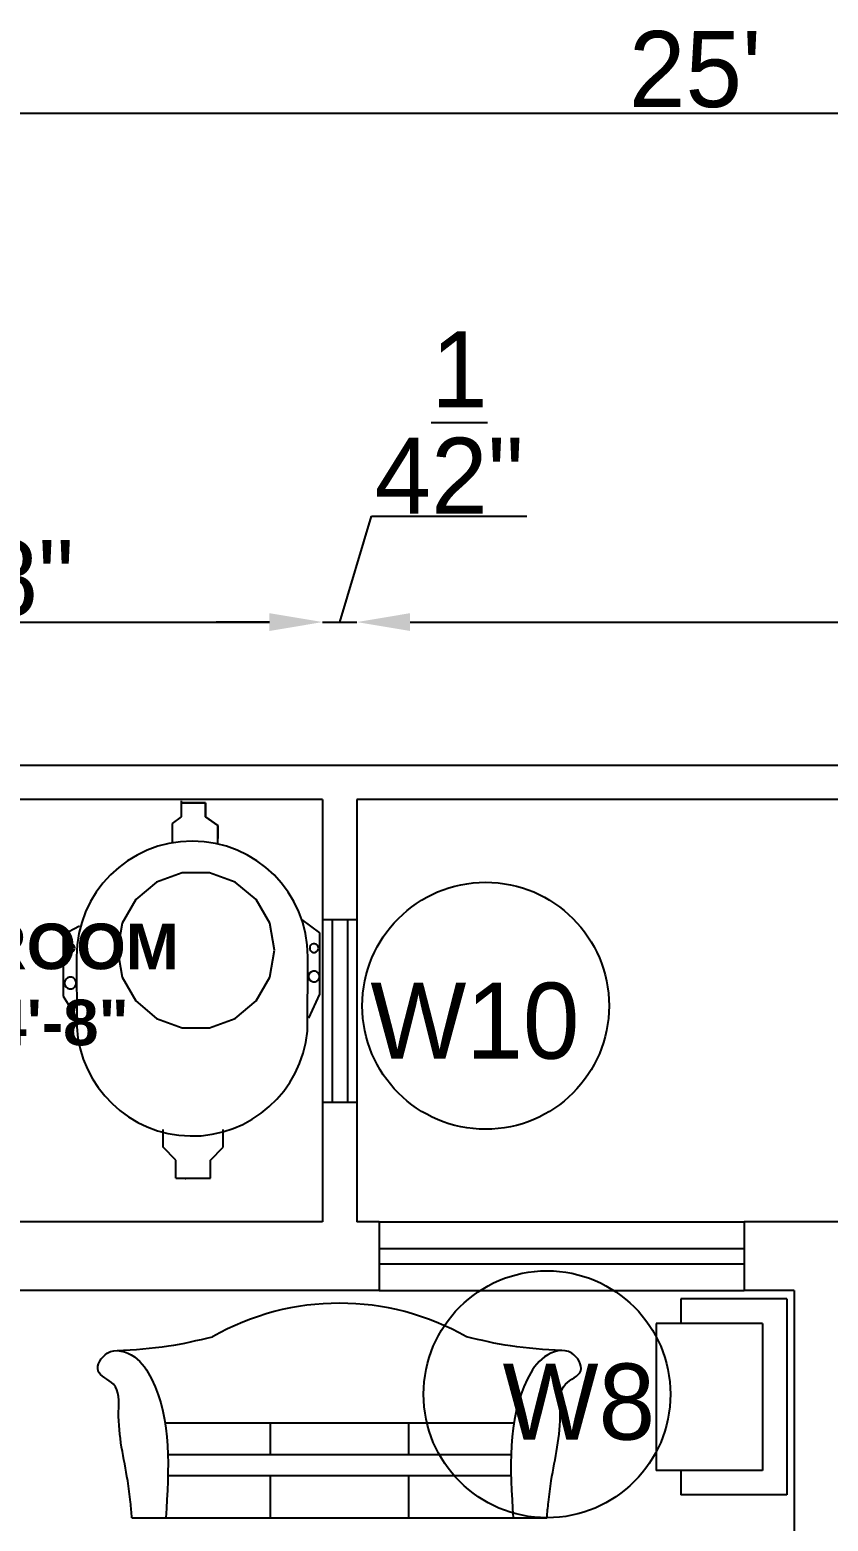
# Model space of a CAD drawing. Header units: millimetres. Extents: x -1636 to 265439, y -57189 to 32701.
# Drawn here: x 439.9 to 545, y 503.1 to 699.1 of the extents above; entities that cross this region are included whole.
import ezdxf

# ---------------------------------------------------------------- set-up
doc = ezdxf.new("R2010")
doc.units = ezdxf.units.MM
for name, color, linetype in [('Dimension', 112, 'Continuous'), ('Interior Fixture', 222, 'Continuous'), ('Interior wall', 7, 'Continuous'), ('Rechrge pit', 7, 'Continuous'), ('scdulue', 114, 'Continuous'), ('Text', 170, 'Continuous'), ('Windows', 242, 'Continuous')]:
    doc.layers.add(name, color=color, linetype=linetype)
doc.dimstyles.new('ISO-25', dxfattribs={"dimtxt": 2.5, "dimasz": 2.5, "dimexe": 1.25, "dimexo": 0.625, "dimtad": 1, "dimdec": 1, "dimlunit": 4, "dimtxsty": 'Standard', "dimcen": 2.5, "dimse1": 1, "dimse2": 1, "dimadec": 0, "dimazin": 0, "dimtfac": 1, "dimtdec": 1, "dimtmove": 0, "dimatfit": 3, "dimfxl": 0, "dimarcsym": 0})

# ---------------------------------------------------------------- blocks, each defined once
blk = doc.blocks.new('A$C3E2F7594')
for p, q in [((319, 450), (1973.7, 450)), ((818.2, 450), (818.2, 300)), ((1474.5, 450), (1474.5, 300)), ((328.4, 300), (1964.3, 300)), ((332.5, 200), (1960.2, 200)), ((818.2, 200), (818.2, 0)), ((1474.5, 200), (1474.5, 0)), ((1474.5, 200), (1474.5, 0)), ((162, 0), (2130.7, 0))]:
    blk.add_line(p, q)
blk.add_arc((1146.4, -200), 1217.2, 60.32398, 119.67602)
for points in [[(92.1, 792.6), (334.7, 814.5), (543.7, 857.6)], [(2200.6, 792.6), (1958, 814.5), (1749, 857.6)], [(162, 0), (155.2, 73.9), (141.7, 175.5), (98.8, 502.8), (73.9, 633.7), (1.7, 696.9), (44.6, 780.4), (173.3, 762.3), (254.6, 658.5), (322.4, 0)], [(2130.7, 0), (2137.5, 73.9), (2151, 175.5), (2193.9, 502.8), (2218.8, 633.7), (2291.1, 696.9), (2248.2, 780.4), (2119.4, 762.3), (2038.1, 658.5), (1970.4, 0)]]:
    blk.add_spline(points, degree=3)
blk = doc.blocks.new('A$C70aa158d')
blk.add_blockref('A$C3E2F7594', (20.2, 0))
blk = doc.blocks.new('A$C6FCA522F')
for p, q in [((0.2347, 0.7498), (0.2347, 0.7222)), ((0.2347, 0.7498), (0.2347, 0.7222)), ((0.2829, 0.7498), (0.2347, 0.7498)), ((0.2347, 0.7498), (0.2829, 0.7498)), ((0.2348, 0.7537), (0.2348, 0.742)), ((0.2829, 0.7498), (0.2424, 0.7498)), ((0.2829, 0.7222), (0.2829, 0.7498)), ((0.2829, 0.7498), (0.2829, 0.7222)), ((0.2347, 0.7222), (0.217, 0.7092)), ((0.2347, 0.7222), (0.217, 0.7092)), ((0.3075, 0.7048), (0.2829, 0.7222)), ((0.2829, 0.7222), (0.3075, 0.7048)), ((0.217, 0.7092), (0.217, 0.671)), ((0.217, 0.7092), (0.217, 0.6788)), ((0.3075, 0.6688), (0.3075, 0.7048)), ((0.3075, 0.7048), (0.3075, 0.6788)), ((0.2369, 0.6111), (0.1859, 0.5925)), ((0.2912, 0.6111), (0.2369, 0.6111)), ((0.3422, 0.5925), (0.2912, 0.6111)), ((0.1859, 0.5925), (0.1443, 0.5576)), ((0.3838, 0.5576), (0.3422, 0.5925)), ((0.1443, 0.5576), (0.1172, 0.5105)), ((0.4109, 0.5105), (0.3838, 0.5576)), ((0.0326, 0.5048), (0, 0.4874)), ((0.1172, 0.5105), (0.1078, 0.4569)), ((0.4203, 0.4569), (0.4109, 0.5105)), ((0.4738, 0.5179), (0.51, 0.4918)), ((0, 0.4874), (0, 0.3656)), ((0.51, 0.4918), (0.51, 0.37)), ((0.0063, 0.4643), (0.0058, 0.4613)), ((0.0058, 0.4613), (0.0063, 0.4584)), ((0.0078, 0.4669), (0.0063, 0.4643)), ((0.0063, 0.4584), (0.0078, 0.4557)), ((0.0101, 0.4689), (0.0078, 0.4669)), ((0.0078, 0.4557), (0.0101, 0.4538)), ((0.013, 0.4699), (0.0101, 0.4689)), ((0.0101, 0.4538), (0.013, 0.4528)), ((0.016, 0.4699), (0.013, 0.4699)), ((0.013, 0.4528), (0.016, 0.4528)), ((0.0188, 0.4689), (0.016, 0.4699)), ((0.016, 0.4528), (0.0188, 0.4538)), ((0.0212, 0.4669), (0.0188, 0.4689)), ((0.0188, 0.4538), (0.0212, 0.4557)), ((0.0227, 0.4643), (0.0212, 0.4669)), ((0.0212, 0.4557), (0.0227, 0.4584)), ((0.0232, 0.4613), (0.0227, 0.4643)), ((0.0227, 0.4584), (0.0232, 0.4613)), ((0.1078, 0.4569), (0.1172, 0.4034)), ((0.4109, 0.4034), (0.4203, 0.4569)), ((0.491, 0.4643), (0.4905, 0.4613)), ((0.4905, 0.4613), (0.491, 0.4584)), ((0.4925, 0.4669), (0.491, 0.4643)), ((0.491, 0.4584), (0.4925, 0.4557)), ((0.4948, 0.4689), (0.4925, 0.4669)), ((0.4925, 0.4557), (0.4948, 0.4538)), ((0.4976, 0.4699), (0.4948, 0.4689)), ((0.4948, 0.4538), (0.4976, 0.4528)), ((0.5007, 0.4699), (0.4976, 0.4699)), ((0.4976, 0.4528), (0.5007, 0.4528)), ((0.5035, 0.4689), (0.5007, 0.4699)), ((0.5007, 0.4528), (0.5035, 0.4538)), ((0.5058, 0.4669), (0.5035, 0.4689)), ((0.5035, 0.4538), (0.5058, 0.4557)), ((0.5073, 0.4643), (0.5058, 0.4669)), ((0.5058, 0.4557), (0.5073, 0.4584)), ((0.5079, 0.4613), (0.5073, 0.4643)), ((0.5073, 0.4584), (0.5079, 0.4613)), ((0.0267, 0.4439), (0.0271, 0.3047)), ((0.4859, 0.2959), (0.4869, 0.4439)), ((0.4973, 0.4155), (0.4937, 0.4142)), ((0.501, 0.4155), (0.4973, 0.4155)), ((0.5046, 0.4142), (0.501, 0.4155)), ((0.0035, 0.3958), (0.0028, 0.3918)), ((0.0028, 0.3918), (0.0035, 0.3878)), ((0.0056, 0.3993), (0.0035, 0.3958)), ((0.0035, 0.3878), (0.0056, 0.3843)), ((0.0087, 0.4019), (0.0056, 0.3993)), ((0.0125, 0.4033), (0.0087, 0.4019)), ((0.0165, 0.4033), (0.0125, 0.4033)), ((0.0203, 0.4019), (0.0165, 0.4033)), ((0.0234, 0.3993), (0.0203, 0.4019)), ((0.0255, 0.3958), (0.0234, 0.3993)), ((0.0234, 0.3843), (0.0255, 0.3878)), ((0.0262, 0.3918), (0.0255, 0.3958)), ((0.0255, 0.3878), (0.0262, 0.3918)), ((0.1172, 0.4034), (0.1443, 0.3563)), ((0.3838, 0.3563), (0.4109, 0.4034)), ((0.489, 0.4085), (0.4883, 0.4048)), ((0.4883, 0.4048), (0.489, 0.4011)), ((0.4909, 0.4118), (0.489, 0.4085)), ((0.489, 0.4011), (0.4909, 0.3978)), ((0.4937, 0.4142), (0.4909, 0.4118)), ((0.4909, 0.3978), (0.4937, 0.3954)), ((0.4937, 0.3954), (0.4973, 0.3941)), ((0.4973, 0.3941), (0.501, 0.3941)), ((0.501, 0.3941), (0.5046, 0.3954)), ((0.5075, 0.4118), (0.5046, 0.4142)), ((0.5046, 0.3954), (0.5075, 0.3978)), ((0.5093, 0.4085), (0.5075, 0.4118)), ((0.5075, 0.3978), (0.5093, 0.4011)), ((0.51, 0.4048), (0.5093, 0.4085)), ((0.5093, 0.4011), (0.51, 0.4048)), ((0, 0.3656), (0.0266, 0.323)), ((0.0056, 0.3843), (0.0087, 0.3817)), ((0.0087, 0.3817), (0.0125, 0.3803)), ((0.0125, 0.3803), (0.0165, 0.3803)), ((0.0165, 0.3803), (0.0203, 0.3817)), ((0.0203, 0.3817), (0.0234, 0.3843)), ((0.1443, 0.3563), (0.1859, 0.3214)), ((0.3422, 0.3214), (0.3838, 0.3563)), ((0.51, 0.37), (0.4883, 0.3222)), ((0.0279, 0.321), (0.0279, 0.3209)), ((0.1859, 0.3214), (0.2369, 0.3028)), ((0.2369, 0.3028), (0.2912, 0.3028)), ((0.2912, 0.3028), (0.3422, 0.3214)), ((0.1989, 0.0656), (0.1989, 0.1004)), ((0.3183, 0.0656), (0.3183, 0.1004)), ((0.2243, 0.0395), (0.1989, 0.0656)), ((0.2932, 0.0395), (0.3183, 0.0656)), ((0.2243, 0.0037), (0.2243, 0.0395)), ((0.2932, 0.0037), (0.2932, 0.0395)), ((0.2243, 0.0037), (0.2932, 0.0037))]:
    blk.add_line(p, q)
for centre, start, end in [((0.2568, 0.4439), 0, 180), ((0.2568, 0.3178), 183.2658, 354.5558)]:
    blk.add_arc(centre, 0.2301, start, end)
blk.add_solid([(0.2442, 0), (0.2403, 0.0035), (0.2451, 0.0045)])
blk = doc.blocks.new('A$C84dbe571')
at = {"color": 7, "xscale": 1000, "yscale": 1000, "zscale": 1000}
blk.add_blockref('A$C6FCA522F', (0, 0), dxfattribs=at)
blk = doc.blocks.new('A$C4FBE58CC')
for p, q in [((-1050, 800), (150, 800)), ((-1050, 800), (-1050, 150)), ((150, 800), (150, 150)), ((-900, 650), (0, 650)), ((-900, 650), (-900, 0)), ((0, 650), (0, 0)), ((-1050, 150), (-900, 150)), ((0, 150), (150, 150)), ((-900, 0), (0, 0))]:
    blk.add_line(p, q)
blk = doc.blocks.new('A$C9b953779')
blk.add_blockref('A$C4FBE58CC', (1050, 0))
blk = doc.blocks.new('*D30')
at = {"layer": 'Defpoints', "color": 0}
for p in [(-860.17, 4151.81), (-952.17, 4128.46), (-860.17, 4128.46)]:
    blk.add_point(p, dxfattribs=at)
at = {"layer": 'Dimension', "color": 0, "lineweight": -2}
blk.add_line((-945.17, 4151.81), (-867.17, 4151.81), dxfattribs=at)
at = {"layer": 'Dimension', "color": 0}
for points in [[(-945.17, 4152.98), (-945.17, 4150.64), (-952.17, 4151.81)], [(-867.17, 4152.98), (-867.17, 4150.64), (-860.17, 4151.81)]]:
    blk.add_solid(points, dxfattribs=at)
at = {"layer": 'Dimension', "color": 0, "insert": (-906.17, 4157.54), "char_height": 10, "attachment_point": 5}
blk.add_mtext('7\'-8"', dxfattribs=at)
blk = doc.blocks.new('*D31')
at = {"layer": 'Defpoints', "color": 0}
for p in [(-855.67, 4151.81), (-860.17, 4128.46), (-855.67, 4128.46)]:
    blk.add_point(p, dxfattribs=at)
at = {"layer": 'Dimension', "color": 0, "lineweight": -2}
for p, q in [((-857.92, 4151.81), (-853.75, 4165.71)), ((-853.75, 4165.71), (-833.32, 4165.71)), ((-867.17, 4151.81), (-874.17, 4151.81)), ((-860.17, 4151.81), (-855.67, 4151.81)), ((-860.17, 4151.81), (-855.67, 4151.81)), ((-848.67, 4151.81), (-841.67, 4151.81))]:
    blk.add_line(p, q, dxfattribs=at)
at = {"layer": 'Dimension', "color": 0}
for points in [[(-867.17, 4152.98), (-867.17, 4150.64), (-860.17, 4151.81)], [(-848.67, 4152.98), (-848.67, 4150.64), (-855.67, 4151.81)]]:
    blk.add_solid(points, dxfattribs=at)
at = {"layer": 'Dimension', "color": 0, "insert": (-843.53, 4178.04), "char_height": 10, "attachment_point": 5}
blk.add_mtext('4{\\H1x;\\S1/2;}"', dxfattribs=at)
blk = doc.blocks.new('*D32')
at = {"layer": 'Defpoints', "color": 0}
for p in [(-670.17, 4151.81), (-855.67, 4128.46), (-670.17, 4128.46)]:
    blk.add_point(p, dxfattribs=at)
at = {"layer": 'Dimension', "color": 0, "lineweight": -2}
blk.add_line((-848.67, 4151.81), (-677.17, 4151.81), dxfattribs=at)
at = {"layer": 'Dimension', "color": 0}
for points in [[(-848.67, 4152.98), (-848.67, 4150.64), (-855.67, 4151.81)], [(-677.17, 4152.98), (-677.17, 4150.64), (-670.17, 4151.81)]]:
    blk.add_solid(points, dxfattribs=at)
at = {"layer": 'Dimension', "color": 0, "insert": (-762.92, 4164.23), "char_height": 10, "attachment_point": 5}
blk.add_mtext('15\'-5{\\H1x;\\S1/2;}"', dxfattribs=at)
blk = doc.blocks.new('*D36')
at = {"layer": 'Defpoints', "color": 0}
for p in [(-661.17, 4218.7), (-961.17, 4132.96), (-661.17, 4132.96)]:
    blk.add_point(p, dxfattribs=at)
at = {"layer": 'Dimension', "color": 0, "lineweight": -2}
blk.add_line((-954.17, 4218.7), (-668.17, 4218.7), dxfattribs=at)
at = {"layer": 'Dimension', "color": 0}
for points in [[(-954.17, 4219.87), (-954.17, 4217.54), (-961.17, 4218.7)], [(-668.17, 4219.87), (-668.17, 4217.54), (-661.17, 4218.7)]]:
    blk.add_solid(points, dxfattribs=at)
at = {"layer": 'Dimension', "color": 0, "insert": (-811.17, 4224.43), "char_height": 10, "attachment_point": 5}
blk.add_mtext("25'", dxfattribs=at)
blk = doc.blocks.new('A$Ca4f4370b')
for p, q in [((619.2, 582.02), (319.2, 582.02)), ((420.2, 577.52), (328.2, 577.52)), ((610.2, 577.52), (424.7, 577.52))]:
    blk.add_line(p, q)
at = {"layer": 'Interior wall'}
for p, q in [((420.2, 577.52), (420.2, 561.77)), ((424.7, 577.52), (424.7, 561.77)), ((420.2, 561.77), (424.7, 561.77)), ((420.2, 537.77), (420.2, 522.02)), ((420.2, 537.77), (424.7, 537.77)), ((424.7, 537.77), (424.7, 522.02)), ((420.2, 522.02), (362.7, 522.02)), ((427.65, 522.02), (424.7, 522.02)), ((427.65, 522.02), (427.65, 513.02)), ((501.67, 522.02), (475.65, 522.02)), ((475.65, 522.02), (475.65, 513.02)), ((427.65, 513.02), (362.7, 513.02)), ((482.2, 513.02), (475.65, 513.02)), ((482.2, 513.02), (482.2, 393.02))]:
    blk.add_line(p, q, dxfattribs=at)
at = {"layer": 'scdulue'}
for centre in [(441.64, 550.43), (449.71, 499.36)]:
    blk.add_circle(centre, 16.23, dxfattribs=at)
at = {"layer": 'Windows'}
for p, q in [((420.2, 561.77), (420.2, 537.77)), ((421.45, 561.77), (421.45, 537.77)), ((423.45, 561.77), (423.45, 537.77)), ((424.7, 561.77), (424.7, 537.77)), ((427.65, 522.02), (475.65, 522.02)), ((427.65, 518.52), (475.65, 518.52)), ((427.65, 516.52), (475.65, 516.52)), ((427.65, 513.02), (475.65, 513.02))]:
    blk.add_line(p, q, dxfattribs=at)
at = {"layer": 'Interior Fixture'}
for name, p, xscale, yscale, zscale in [('A$C84dbe571', (386.07, 527.51), 0.0661208101021658, 0.0661208101021658, 0.0661208101021658), ('A$C70aa158d', (390.07, 483.13), 0.0277261893728724, 0.0277261893728724, 0.0277261893728724)]:
    blk.add_blockref(name, p, dxfattribs=dict(at, xscale=xscale, yscale=yscale, zscale=zscale))
at = {"layer": 'Interior Fixture', "xscale": 0.0214831164562149, "yscale": 0.0214831164562149, "zscale": 0.0214831164562149, "rotation": 270}
blk.add_blockref('A$C9b953779', (464.08, 511.91), dxfattribs=at)
at = {"layer": 'scdulue', "char_height": 10, "attachment_point": 1}
for s, insert in [('W10', (426.48, 553.47)), ('W8', (443.87, 503.4))]:
    blk.add_mtext_dynamic_manual_height_columns(s, width=19.8165, gutter_width=12.5, heights=[0], dxfattribs=dict(at, insert=insert))
at = {"layer": 'Text', "insert": (374.29, 553.19), "char_height": 6, "width": 62.0879, "attachment_point": 5}
blk.add_mtext('{\\fArial|b1|i0|c0|p34;WASH ROOM\\P7\'-8"x4\'-8"}', dxfattribs=at)
at = {"layer": 'Dimension'}
dim = blk.add_linear_dim(base=(619.2, 667.76), p1=(319.2, 582.02), p2=(619.2, 582.02), dimstyle='ISO-25', dxfattribs=at)
dim.commit()
dim.dimension.update_dxf_attribs({"geometry": '*D36', "text_midpoint": (469.2, 673.49), "insert": (1280.37, -3550.95)})
for base, p1, p2, picture, middle in [((424.7, 600.87), (420.2, 577.52), (424.7, 577.52), '*D31', (427.24, 627.09)), ((610.2, 600.87), (424.7, 577.52), (610.2, 577.52), '*D32', (517.45, 613.28)), ((420.2, 600.87), (328.2, 577.52), (420.2, 577.52), '*D30', (374.2, 606.6))]:
    dim = blk.add_linear_dim(base=base, p1=p1, p2=p2, dimstyle='ISO-25', override={"dimtmove": 1}, dxfattribs=at)
    dim.commit()
    dim.dimension.update_dxf_attribs({"geometry": picture, "text_midpoint": middle, "insert": (1280.37, -3550.95)})
blk = doc.blocks.new('224')
blk.add_blockref('A$Ca4f4370b', (58.26, 20.42))

msp = doc.modelspace()

# ---------------------------------------------------------------- block references
at = {"layer": 'Rechrge pit'}
msp.add_blockref('224', (0, 0), dxfattribs=at)

doc.saveas('drawing.dxf')
